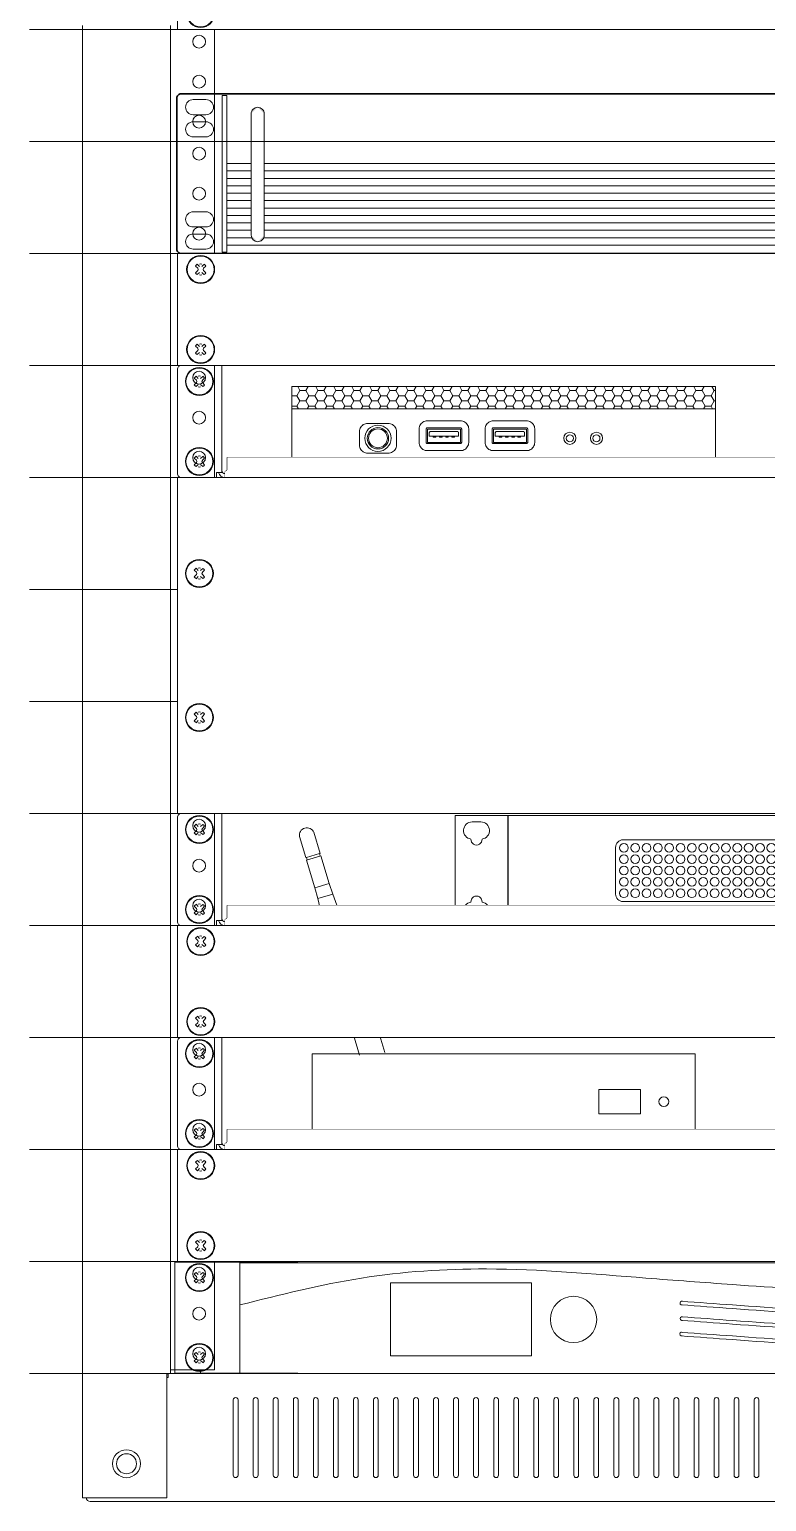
# Model space of a CAD drawing. Header units: millimetres. Extents: x -71336 to -33468, y -26189 to 22712.
# Drawn here: x -34598 to -34305, y -5815 to -5231 of the extents above; entities that cross this region are included whole.
import ezdxf

# ---------------------------------------------------------------- set-up
doc = ezdxf.new("R2010")
doc.units = ezdxf.units.MM
doc.set_wipeout_variables(frame=1)
doc.layers.add('PDF3_Geometry', color=7, linetype='Continuous')
doc.layers.add('PDF3_Solid Fills', color=7, linetype='Continuous')
doc.layers.add('SC - Equipment', color=7, linetype='Continuous', lineweight=13)
doc.layers.add('SC - Rack Layout - U-guides and centreline', color=5, linetype='Continuous', lineweight=13, plot=False)
doc.styles.add('ARIAL', font='arial.ttf')

# ---------------------------------------------------------------- blocks, each defined once
blk = doc.blocks.new('*U199')
at = {"layer": 'SC - Rack Layout - U-guides and centreline', "ltscale": 5}
blk.add_lwpolyline([(-300, 0), (300, 0)], dxfattribs=at)
blk = doc.blocks.new('*U200')
at = {"layer": 'SC - Rack Layout - U-guides and centreline', "color": 0, "linetype": 'ByBlock', "lineweight": -2, "transparency": 16777216}
for p in [(0, 533.4), (0, 488.95), (0, 444.5), (0, 400.05), (0, 355.6), (0, 311.15), (0, 266.7), (0, 222.25), (0, 177.8), (0, 133.35), (0, 88.9), (0, 44.45), (0, 0)]:
    blk.add_blockref('*U199', p, dxfattribs=at)
blk = doc.blocks.new('*U201')
at = {"ltscale": 5}
blk.add_line((-227.076, 52.324), (-244.4623, 52.324), dxfattribs=at)
at = {"layer": 'SC - Equipment'}
for p, q in [((-279.3873, 585.724), (-279.3873, 541.274)), ((-244.4623, 541.274), (-244.4623, 585.724)), ((-227.076, 585.724), (-227.076, 541.274)), ((-279.3873, 541.274), (-279.3873, 496.824)), ((-244.4623, 496.824), (-244.4623, 541.274)), ((-227.076, 541.274), (-227.076, 496.824)), ((-279.3873, 496.824), (-279.3873, 452.374)), ((-244.4623, 452.374), (-244.4623, 496.824)), ((-227.076, 496.824), (-227.076, 452.374)), ((-279.3873, 452.374), (-279.3873, 407.924)), ((-244.4623, 407.924), (-244.4623, 452.374)), ((-227.076, 452.374), (-227.076, 407.924)), ((-279.3873, 407.924), (-279.3873, 363.474)), ((-244.4623, 363.474), (-244.4623, 407.924)), ((-227.076, 407.924), (-227.076, 363.474)), ((-279.3873, 363.474), (-279.3873, 319.024)), ((-244.4623, 319.024), (-244.4623, 363.474)), ((-227.076, 363.474), (-227.076, 319.024)), ((-279.3873, 319.024), (-279.3873, 274.574)), ((-244.4623, 274.574), (-244.4623, 319.024)), ((-227.076, 319.024), (-227.076, 274.574)), ((-279.3873, 274.574), (-279.3873, 230.124)), ((-244.4623, 230.124), (-244.4623, 274.574)), ((-227.076, 274.574), (-227.076, 230.124)), ((-279.3873, 230.124), (-279.3873, 185.674)), ((-244.4623, 185.674), (-244.4623, 230.124)), ((-227.076, 230.124), (-227.076, 185.674)), ((-279.3873, 185.674), (-279.3873, 141.224)), ((-244.4623, 141.224), (-244.4623, 185.674)), ((-227.076, 185.674), (-227.076, 141.224)), ((-279.3873, 141.224), (-279.3873, 96.774)), ((-244.4623, 96.774), (-244.4623, 141.224)), ((-227.076, 141.224), (-227.076, 96.774)), ((-279.3873, 96.774), (-279.3873, 52.324)), ((-244.4623, 52.324), (-244.4623, 96.774)), ((-227.076, 96.774), (-227.076, 52.324)), ((-279.3873, 52.324), (-279.3873, 1.524)), ((-245.9863, 50.7365), (-245.9863, 1.524)), ((-245.364, 50.7365), (-245.9863, 50.7365)), ((-245.364, 49.1998), (-245.9863, 49.1998)), ((-245.364, 50.8), (244.4623, 50.8)), ((-245.364, 50.8), (-245.364, 49.1998)), ((-244.4623, 50.8), (-244.4623, 52.324)), ((-232.537, 50.8), (-232.537, 52.324)), ((-219.583, 40.3225), (-219.583, 10.4775)), ((-217.678, 10.4775), (-217.678, 40.3225)), ((-211.6328, 40.3225), (-211.6328, 10.4775)), ((-209.7278, 10.4775), (-209.7278, 40.3225)), ((-203.6826, 40.3225), (-203.6826, 10.4775)), ((-201.7776, 10.4775), (-201.7776, 40.3225)), ((-195.7324, 40.3225), (-195.7324, 10.4775)), ((-193.8274, 10.4775), (-193.8274, 40.3225)), ((-187.7822, 40.3225), (-187.7822, 10.4775)), ((-185.8772, 10.4775), (-185.8772, 40.3225)), ((-179.832, 40.3225), (-179.832, 10.4775)), ((-177.927, 10.4775), (-177.927, 40.3225)), ((-171.8818, 40.3225), (-171.8818, 10.4775)), ((-169.9768, 10.4775), (-169.9768, 40.3225)), ((-163.9316, 40.3225), (-163.9316, 10.4775)), ((-162.0266, 10.4775), (-162.0266, 40.3225)), ((-155.9814, 40.3225), (-155.9814, 10.4775)), ((-154.0764, 10.4775), (-154.0764, 40.3225)), ((-148.0312, 40.3225), (-148.0312, 10.4775)), ((-146.1262, 10.4775), (-146.1262, 40.3225)), ((-140.081, 40.3225), (-140.081, 10.4775)), ((-138.176, 10.4775), (-138.176, 40.3225)), ((-132.1308, 40.3225), (-132.1308, 10.4775)), ((-130.2258, 10.4775), (-130.2258, 40.3225)), ((-124.1806, 40.3225), (-124.1806, 10.4775)), ((-122.2756, 10.4775), (-122.2756, 40.3225)), ((-116.2304, 40.3225), (-116.2304, 10.4775)), ((-114.3254, 10.4775), (-114.3254, 40.3225)), ((-108.2802, 40.3225), (-108.2802, 10.4775)), ((-106.3752, 10.4775), (-106.3752, 40.3225)), ((-100.33, 40.3225), (-100.33, 10.4775)), ((-98.425, 10.4775), (-98.425, 40.3225)), ((-92.3798, 40.3225), (-92.3798, 10.4775)), ((-90.4748, 10.4775), (-90.4748, 40.3225)), ((-84.4296, 40.3225), (-84.4296, 10.4775)), ((-82.5246, 10.4775), (-82.5246, 40.3225)), ((-76.4794, 40.3225), (-76.4794, 10.4775)), ((-74.5744, 10.4775), (-74.5744, 40.3225)), ((-68.5292, 40.3225), (-68.5292, 10.4775)), ((-66.6242, 10.4775), (-66.6242, 40.3225)), ((-60.579, 40.3225), (-60.579, 10.4775)), ((-58.674, 10.4775), (-58.674, 40.3225)), ((-52.6288, 40.3225), (-52.6288, 10.4775)), ((-50.7238, 10.4775), (-50.7238, 40.3225)), ((-44.6786, 40.3225), (-44.6786, 10.4775)), ((-42.7736, 10.4775), (-42.7736, 40.3225)), ((-36.7284, 40.3225), (-36.7284, 10.4775)), ((-34.8234, 10.4775), (-34.8234, 40.3225)), ((-28.7782, 40.3225), (-28.7782, 10.4775)), ((-26.8732, 10.4775), (-26.8732, 40.3225)), ((-20.828, 40.3225), (-20.828, 10.4775)), ((-18.923, 10.4775), (-18.923, 40.3225)), ((-12.8778, 40.3225), (-12.8778, 10.4775)), ((-10.9728, 10.4775), (-10.9728, 40.3225)), ((-279.3873, 1.524), (-245.9863, 1.524)), ((-276.352, 0), (276.352, 0))]:
    blk.add_line(p, q, dxfattribs=at)
for centre, radius in [((-233.11485, 579.374), 2.54), ((-233.11485, 563.499), 2.54), ((-233.11485, 547.624), 2.54), ((-233.11485, 534.924), 2.54), ((-233.11485, 519.049), 2.54), ((-233.11485, 503.174), 2.54), ((-233.11485, 490.474), 2.54), ((-233.11485, 474.599), 2.54), ((-233.11485, 458.724), 2.54), ((-233.11485, 446.024), 2.54), ((-233.11485, 430.149), 2.54), ((-233.11485, 414.274), 2.54), ((-233.11485, 401.574), 2.54), ((-233.11485, 385.699), 2.54), ((-233.11485, 369.824), 2.54), ((-233.11485, 357.124), 2.54), ((-233.11485, 341.249), 2.54), ((-233.11485, 325.374), 2.54), ((-233.11485, 312.674), 2.54), ((-233.11485, 296.799), 2.54), ((-233.11485, 280.924), 2.54), ((-233.11485, 268.224), 2.54), ((-233.11485, 252.349), 2.54), ((-233.11485, 236.474), 2.54), ((-233.11485, 223.774), 2.54), ((-233.11485, 207.899), 2.54), ((-233.11485, 192.024), 2.54), ((-233.11485, 179.324), 2.54), ((-233.11485, 163.449), 2.54), ((-233.11485, 147.574), 2.54), ((-233.11485, 134.874), 2.54), ((-233.11485, 118.999), 2.54), ((-233.11485, 103.124), 2.54), ((-233.11485, 90.424), 2.54), ((-233.11485, 74.549), 2.54), ((-233.11485, 58.674), 2.54), ((-261.9375, 15.0114), 5.5499), ((-261.9375, 15.0114), 3.9751)]:
    blk.add_circle(centre, radius, dxfattribs=at)
for centre, radius, start, end in [((-218.6305, 40.3225), 0.9525, 359.999983, 179.999991), ((-210.6803, 40.3225), 0.9525, 359.999983, 179.999991), ((-202.7301, 40.3225), 0.9525, 359.999983, 179.999991), ((-194.7799, 40.3225), 0.9525, 359.999983, 179.999991), ((-186.8297, 40.3225), 0.9525, 359.999983, 179.999991), ((-178.8795, 40.3225), 0.9525, 359.999983, 179.999991), ((-170.9293, 40.3225), 0.9525, 359.999983, 179.999991), ((-162.9791, 40.3225), 0.9525, 359.999983, 179.999991), ((-155.0289, 40.3225), 0.9525, 359.999983, 179.999991), ((-147.0787, 40.3225), 0.9525, 359.999983, 179.999991), ((-139.1285, 40.3225), 0.9525, 359.999983, 179.999991), ((-131.1783, 40.3225), 0.9525, 359.999983, 179.999991), ((-123.2281, 40.3225), 0.9525, 359.999983, 179.999991), ((-115.2779, 40.3225), 0.9525, 359.999983, 179.999991), ((-107.3277, 40.3225), 0.9525, 359.999983, 179.999991), ((-99.3775, 40.3225), 0.9525, 359.999983, 179.999991), ((-91.4273, 40.3225), 0.9525, 359.999983, 179.999991), ((-83.4771, 40.3225), 0.9525, 359.999983, 179.999991), ((-75.5269, 40.3225), 0.9525, 359.999983, 179.999991), ((-67.5767, 40.3225), 0.9525, 359.999983, 179.999991), ((-59.6265, 40.3225), 0.9525, 359.999983, 179.999991), ((-51.6763, 40.3225), 0.9525, 359.999983, 179.999991), ((-43.7261, 40.3225), 0.9525, 359.999983, 179.999991), ((-35.7759, 40.3225), 0.9525, 359.999983, 179.999991), ((-27.8257, 40.3225), 0.9525, 359.999983, 179.999991), ((-19.8755, 40.3225), 0.9525, 359.999983, 179.999991), ((-11.9253, 40.3225), 0.9525, 359.999983, 179.999991), ((-218.6305, 10.4775), 0.9525, 179.999991, 359.999983), ((-210.6803, 10.4775), 0.9525, 179.999991, 359.999983), ((-202.7301, 10.4775), 0.9525, 179.999991, 359.999983), ((-194.7799, 10.4775), 0.9525, 179.999991, 359.999983), ((-186.8297, 10.4775), 0.9525, 179.999991, 359.999983), ((-178.8795, 10.4775), 0.9525, 179.999991, 359.999983), ((-170.9293, 10.4775), 0.9525, 179.999991, 359.999983), ((-162.9791, 10.4775), 0.9525, 179.999991, 359.999983), ((-155.0289, 10.4775), 0.9525, 179.999991, 359.999983), ((-147.0787, 10.4775), 0.9525, 179.999991, 359.999983), ((-139.1285, 10.4775), 0.9525, 179.999991, 359.999983), ((-131.1783, 10.4775), 0.9525, 179.999991, 359.999983), ((-123.2281, 10.4775), 0.9525, 179.999991, 359.999983), ((-115.2779, 10.4775), 0.9525, 179.999991, 359.999983), ((-107.3277, 10.4775), 0.9525, 179.999991, 359.999983), ((-99.3775, 10.4775), 0.9525, 179.999991, 359.999983), ((-91.4273, 10.4775), 0.9525, 179.999991, 359.999983), ((-83.4771, 10.4775), 0.9525, 179.999991, 359.999983), ((-75.5269, 10.4775), 0.9525, 179.999991, 359.999983), ((-67.5767, 10.4775), 0.9525, 179.999991, 359.999983), ((-59.6265, 10.4775), 0.9525, 179.999991, 359.999983), ((-51.6763, 10.4775), 0.9525, 179.999991, 359.999983), ((-43.7261, 10.4775), 0.9525, 179.999991, 359.999983), ((-35.7759, 10.4775), 0.9525, 179.999991, 359.999983), ((-27.8257, 10.4775), 0.9525, 179.999991, 359.999983), ((-19.8755, 10.4775), 0.9525, 179.999991, 359.999983), ((-11.9253, 10.4775), 0.9525, 179.999991, 359.999983), ((-276.352, 1.524), 1.524, 180, 270)]:
    blk.add_arc(centre, radius, start, end, dxfattribs=at)
at = {"ltscale": 5, "style": 'ARIAL', "flags": 1}
blk.add_attdef('UNITS', (470.5, 46), '', height=9.73997, dxfattribs=at)
blk = doc.blocks.new('QSC NANO CORE')
at = {"layer": 'SC - Equipment'}
for p, q in [((-131, 0), (-131, 43.59)), ((-131, 43.59), (-110.1, 43.59)), ((-120.85, 41.09), (-124.35, 41.09)), ((-110.1, 0), (-110.1, 43.59)), ((-110, 0), (-110, 43.59)), ((-110, 43.59), (110, 43.59)), ((110, 0), (110, 43.59)), ((110.1, 0), (110.1, 43.59)), ((110.1, 43.59), (131, 43.59)), ((124.23, 41.09), (120.73, 41.09)), ((131, 0), (131, 43.59)), ((-67.39, 31), (-67.39, 12.5)), ((62.19, 33.99), (-64.39, 33.99)), ((65.19, 12.5), (65.19, 31)), ((73.99, 31), (73.99, 12.5)), ((97.59, 33.99), (76.99, 33.99)), ((100.58, 12.5), (100.58, 31)), ((-64.39, 9.5), (62.19, 9.5)), ((76.99, 9.5), (97.59, 9.5)), ((-131, 0), (-110.1, 0)), ((-124.35, 2.5), (-120.85, 2.5)), ((-110, 0), (110, 0)), ((110.1, 0), (131, 0)), ((120.73, 2.5), (124.23, 2.5))]:
    blk.add_line(p, q, dxfattribs=at)
for centre in [(-64.1, 30.8), (-59.6, 30.8), (-55.1, 30.8), (-50.6, 30.8), (-46.1, 30.8), (-41.6, 30.8), (-37.1, 30.8), (-32.6, 30.8), (-28.1, 30.8), (-23.6, 30.8), (-19.1, 30.8), (-14.6, 30.8), (-10.1, 30.8), (-5.6, 30.8), (-1.1, 30.8), (3.39, 30.8), (7.89, 30.8), (12.39, 30.8), (16.89, 30.8), (21.39, 30.8), (25.89, 30.8), (30.39, 30.8), (34.89, 30.8), (39.39, 30.8), (43.89, 30.8), (48.39, 30.8), (52.89, 30.8), (57.39, 30.8), (61.89, 30.8), (-64.1, 26.3), (-64.1, 21.8), (-59.6, 26.3), (-59.6, 21.8), (-55.1, 26.3), (-55.1, 21.8), (-50.6, 26.3), (-50.6, 21.8), (-46.1, 26.3), (-46.1, 21.8), (-41.6, 26.3), (-41.6, 21.8), (-37.1, 26.3), (-37.1, 21.8), (-32.6, 26.3), (-32.6, 21.8), (-28.1, 26.3), (-28.1, 21.8), (-23.6, 26.3), (-23.6, 21.8), (-19.1, 26.3), (-19.1, 21.8), (-14.6, 26.3), (-14.6, 21.8), (-10.1, 26.3), (-10.1, 21.8), (-5.6, 26.3), (-5.6, 21.8), (-1.1, 26.3), (-1.1, 21.8), (3.39, 26.3), (3.39, 21.8), (7.89, 26.3), (7.89, 21.8), (12.39, 26.3), (12.39, 21.8), (16.89, 26.3), (16.89, 21.8), (21.39, 26.3), (21.39, 21.8), (25.89, 26.3), (25.89, 21.8), (30.39, 26.3), (30.39, 21.8), (34.89, 26.3), (34.89, 21.8), (39.39, 26.3), (39.39, 21.8), (43.89, 26.3), (43.89, 21.8), (48.39, 26.3), (48.39, 21.8), (52.89, 26.3), (52.89, 21.8), (57.39, 26.3), (57.39, 21.8), (61.89, 26.3), (61.89, 21.8), (-64.1, 17.3), (-59.6, 17.3), (-55.1, 17.3), (-50.6, 17.3), (-46.1, 17.3), (-41.6, 17.3), (-37.1, 17.3), (-32.6, 17.3), (-28.1, 17.3), (-23.6, 17.3), (-19.1, 17.3), (-14.6, 17.3), (-10.1, 17.3), (-5.6, 17.3), (-1.1, 17.3), (3.39, 17.3), (7.89, 17.3), (12.39, 17.3), (16.89, 17.3), (21.39, 17.3), (25.89, 17.3), (30.39, 17.3), (34.89, 17.3), (39.39, 17.3), (43.89, 17.3), (48.39, 17.3), (52.89, 17.3), (57.39, 17.3), (61.89, 17.3), (-64.1, 12.8), (-59.6, 12.8), (-55.1, 12.8), (-50.6, 12.8), (-46.1, 12.8), (-41.6, 12.8), (-37.1, 12.8), (-32.6, 12.8), (-28.1, 12.8), (-23.6, 12.8), (-19.1, 12.8), (-14.6, 12.8), (-10.1, 12.8), (-5.6, 12.8), (-1.1, 12.8), (3.39, 12.8), (7.89, 12.8), (12.39, 12.8), (16.89, 12.8), (21.39, 12.8), (25.89, 12.8), (30.39, 12.8), (34.89, 12.8), (39.39, 12.8), (43.89, 12.8), (48.39, 12.8), (52.89, 12.8), (57.39, 12.8), (61.89, 12.8)]:
    blk.add_circle(centre, 1.73, dxfattribs=at)
for centre, radius, start, end in [((-124.35, 37.69), 3.4, 90, 262.57099), ((-120.85, 37.69), 3.4, 277.42901, 90), ((120.73, 37.69), 3.4, 90, 262.57099), ((124.23, 37.69), 3.4, 277.42901, 90), ((-122.6, 34.11), 2.2, 174.42989, 5.57011), ((-64.39, 31), 3, 90, 180), ((62.19, 31), 3, 0, 90), ((76.99, 31), 3, 90, 180), ((97.59, 31), 3, 0, 90), ((122.48, 34.11), 2.2, 174.42989, 5.57011), ((-64.39, 12.5), 3, 180, 270), ((62.19, 12.5), 3, 270, 0), ((76.99, 12.5), 3, 180, 270), ((97.59, 12.5), 3, 270, 0), ((122.68, 9.5), 2.2, 354.44724, 185.55276), ((-124.35, 5.9), 3.4, 97.41924, 270), ((-122.6, 9.48), 2.2, 354.43632, 185.56022), ((-120.85, 5.9), 3.4, 269.9179, 82.64366), ((120.73, 5.9), 3.4, 94.05816, 270), ((124.55, 5.89), 3.41, 264.62714, 84.62714)]:
    blk.add_arc(centre, radius, start, end, dxfattribs=at)
blk = doc.blocks.new('mood media mvp 195')
at = {"layer": 'SC - Equipment', "color": 250}
for p, q in [((-78.55, 115.83), (-81.04, 124.16)), ((-75.29, 125.88), (-72.8, 117.54)), ((-73.09, 117.46), (-78.26, 115.91)), ((-72.8, 117.54), (-73.09, 117.46)), ((-72.78, 116.4), (-73.09, 117.46)), ((-78.26, 115.91), (-78.55, 115.83)), ((-78.26, 115.91), (-77.95, 114.86)), ((-72.49, 116.49), (-78.24, 114.77)), ((-78.24, 114.77), (-74.98, 103.85)), ((-69.24, 105.58), (-72.49, 116.49)), ((-74.98, 103.85), (-69.23, 105.56)), ((-67.85, 101.37), (-69.24, 105.58)), ((-74.99, 103.86), (-73.72, 99.62)), ((-73.72, 99.62), (-67.85, 101.37)), ((-73.72, 99.62), (-67.3, 71.71)), ((-57.94, 74.5), (-67.85, 101.37)), ((-67.3, 71.71), (-57.94, 74.5)), ((-67.3, 71.71), (-66.04, 67.47)), ((-66.04, 67.47), (-56.68, 70.26)), ((-56.68, 70.26), (-57.94, 74.5)), ((-47.21, 38.53), (-56.68, 70.26)), ((-66.04, 67.47), (-57.22, 37.48))]:
    blk.add_line(p, q, dxfattribs=at)
at = {"layer": 'SC - Equipment', "ltscale": 5}
for p, q in [((-76, 38), (-76, 0)), ((-76, 38), (76, 38)), ((76, 38), (76, 0)), ((-76, 0), (76, 0))]:
    blk.add_line(p, q, dxfattribs=at)
blk.add_lwpolyline([(37.76, 23.79), (54.34, 23.79), (54.34, 14.21), (37.76, 14.21)], close=True, dxfattribs=at)
blk.add_circle((63.56, 19), 1.95, dxfattribs=at)
at = {"layer": 'SC - Equipment', "color": 250}
blk.add_arc((-78.05, 124.65), 3.02, 23.92276, 189.2662, dxfattribs=at)
blk = doc.blocks.new('1U SCREWS - RACK LAYOUT')
at = {"layer": 'SC - Equipment'}
for p, q in [((-233.73, 38.56), (-234.59, 39.42)), ((-233.73, 37.64), (-234.59, 36.78)), ((-232.99, 39.27), (-233.88, 40.16)), ((-232.99, 36.93), (-233.88, 36.04)), ((-231.24, 40.13), (-232.1, 39.27)), ((-231.24, 36.07), (-232.1, 36.93)), ((-230.5, 39.42), (-231.39, 38.56)), ((-230.5, 36.78), (-231.39, 37.64)), ((231.39, 38.56), (230.53, 39.42)), ((231.39, 37.64), (230.53, 36.78)), ((232.13, 39.27), (231.24, 40.16)), ((232.13, 36.93), (231.24, 36.04)), ((233.88, 40.13), (233.02, 39.27)), ((233.88, 36.07), (233.02, 36.93)), ((234.62, 39.42), (233.73, 38.56)), ((234.62, 36.78), (233.73, 37.64)), ((-233.73, 6.81), (-234.59, 7.67)), ((-233.73, 5.89), (-234.59, 5.03)), ((-232.99, 7.52), (-233.88, 8.41)), ((-231.24, 8.38), (-232.1, 7.52)), ((-230.5, 7.67), (-231.39, 6.81)), ((-230.5, 5.03), (-231.39, 5.89)), ((231.39, 6.81), (230.53, 7.67)), ((231.39, 5.89), (230.53, 5.03)), ((232.13, 7.52), (231.24, 8.41)), ((233.88, 8.38), (233.02, 7.52)), ((234.62, 7.67), (233.73, 6.81)), ((234.62, 5.03), (233.73, 5.89)), ((-232.99, 5.18), (-233.88, 4.29)), ((-231.24, 4.32), (-232.1, 5.18)), ((232.13, 5.18), (231.24, 4.29)), ((233.88, 4.32), (233.02, 5.18))]:
    blk.add_line(p, q, dxfattribs=at)
for centre, major_axis, start_param, end_param in [((-232.56, 38.1), (5.56, 0), 0, 6.283185), ((-232.56, 38.1), (5.33, 0), 0, 6.283185), ((232.56, 38.1), (5.56, 0), 0, 6.283185), ((232.56, 38.1), (5.33, 0), 0, 6.283185), ((-232.56, 38.1), (2.44, 0), 2.143456, 2.563819), ((-232.56, 38.1), (2.44, 0), 3.719366, 4.139729), ((-234.16, 38.1), (0.635, 0), 5.497788, 7.068584), ((-232.56, 39.73), (0.635, 0), 0.785399, 2.356195), ((-232.56, 36.47), (0.635, 0), 3.926991, 5.497787), ((-230.93, 38.1), (0.635, 0), 2.356195, 3.926991), ((-232.56, 38.1), (2.44, 0), 0.57266, 0.993023), ((-232.56, 38.1), (2.44, 0), 5.290163, 5.710525), ((232.56, 38.1), (2.44, 0), 2.143456, 2.563819), ((232.56, 38.1), (2.44, 0), 3.719366, 4.139729), ((230.96, 38.1), (0.635, 0), 5.497788, 7.068584), ((232.56, 39.73), (0.635, 0), 0.785399, 2.356195), ((232.56, 36.47), (0.635, 0), 3.926991, 5.497787), ((234.19, 38.1), (0.635, 0), 2.356195, 3.926991), ((232.56, 38.1), (2.44, 0), 0.57266, 0.993023), ((232.56, 38.1), (2.44, 0), 5.290163, 5.710525), ((-232.56, 6.35), (5.56, 0), 0, 6.283185), ((232.56, 6.35), (5.56, 0), 0, 6.283185), ((-232.56, 6.35), (5.33, 0), 0, 6.283185), ((-232.56, 6.35), (2.44, 0), 2.143456, 2.563819), ((-234.16, 6.35), (0.635, 0), 5.497788, 7.068584), ((-232.56, 7.98), (0.635, 0), 0.785399, 2.356195), ((-230.93, 6.35), (0.635, 0), 2.356195, 3.926991), ((-232.56, 6.35), (2.44, 0), 0.57266, 0.993023), ((232.56, 6.35), (5.33, 0), 0, 6.283185), ((232.56, 6.35), (2.44, 0), 2.143456, 2.563819), ((230.96, 6.35), (0.635, 0), 5.497788, 7.068584), ((232.56, 7.98), (0.635, 0), 0.785399, 2.356195), ((234.19, 6.35), (0.635, 0), 2.356195, 3.926991), ((232.56, 6.35), (2.44, 0), 0.57266, 0.993023), ((-232.56, 6.35), (2.44, 0), 3.719366, 4.139729), ((-232.56, 4.72), (0.635, 0), 3.926991, 5.497787), ((-232.56, 6.35), (2.44, 0), 5.290163, 5.710525), ((232.56, 6.35), (2.44, 0), 3.719366, 4.139729), ((232.56, 4.72), (0.635, 0), 3.926991, 5.497787), ((232.56, 6.35), (2.44, 0), 5.290163, 5.710525)]:
    blk.add_ellipse(centre, major_axis=major_axis, ratio=1, start_param=start_param, end_param=end_param, dxfattribs=at)
at = {"layer": 'SC - Equipment', "ltscale": 5}
blk.add_point((0, 0), dxfattribs=at)
blk = doc.blocks.new('RACK EARS - RACK LAYOUT')
at = {"layer": 'SC - Equipment', "flags": 128}
for points in [[(-193.55, 44.16), (-242.33, 44.16)], [(-242.33, 44.16), (-242.33, 0.16)], [(240.67, 44.16), (191.88, 44.16)], [(240.67, 0.16), (240.67, 44.16)], [(-242.33, 0.16), (-193.55, 0.16)], [(191.88, 0.16), (240.67, 0.16)]]:
    blk.add_lwpolyline(points, dxfattribs=at)
at = {"layer": 'SC - Equipment'}
blk.add_blockref('1U SCREWS - RACK LAYOUT', (0, 0), dxfattribs=at)
blk = doc.blocks.new('APEX CP1504')
at = {"layer": 'SC - Equipment', "ltscale": 5}
for points in [[(216.5, 44), (216.5, 0), (-216.5, 0), (-216.5, 44)], [(-156.66, 35.99), (-100.8, 35.99), (-100.8, 6.99), (-156.66, 6.99)]]:
    blk.add_lwpolyline(points, close=True, dxfattribs=at)
blk.add_circle((-84.1, 21.49), 9.19, dxfattribs=at)
for centre in [(-41.08, 27.96), (-41.05, 21.8), (-41.14, 15.65)]:
    blk.add_arc(centre, 0.745, 70.75983, 280.75983, dxfattribs=at)
for points, knots in [([(-216.5, 27.21), (-200.5, 31.26), (-168.41, 39.39), (-114.03, 42.94), (-64.79, 38.48), (-15.9, 34.97), (30.68, 31.53), (88.28, 36.02), (127.89, 43.19), (164.18, 42.09), (212.21, 42.58), (216.5, 40.97)], [0, 0, 0, 0, 49.424275, 99.142, 162.617664, 197.246115, 247.718261, 301.340893, 329.127223, 404.739476, 427.649153, 427.649153, 427.649153, 427.649153]), ([(-41.33, 27.26), (-34.57, 26.76), (-11.15, 25.07), (30.68, 21.98), (83.91, 26.13), (103.54, 29.29), (108.24, 29.99)], [176.774812, 176.774812, 176.774812, 176.774812, 197.246115, 247.718261, 301.340893, 319.125829, 319.125829, 319.125829, 319.125829]), ([(-41.22, 28.69), (-34.5, 28.2), (-11.11, 26.51), (30.68, 23.43), (83.79, 27.56), (103.39, 30.71), (108.03, 31.4)], [176.882386, 176.882386, 176.882386, 176.882386, 197.246115, 247.718261, 301.340893, 318.861796, 318.861796, 318.861796, 318.861796]), ([(-41.29, 21.1), (-34.55, 20.6), (-11.14, 18.91), (30.68, 15.82), (83.92, 19.97), (103.55, 23.13), (108.26, 23.83)], [176.808399, 176.808399, 176.808399, 176.808399, 197.246115, 247.718261, 301.340893, 319.15052, 319.15052, 319.15052, 319.15052]), ([(-41.19, 22.53), (-34.48, 22.03), (-11.1, 20.35), (30.68, 17.27), (83.76, 21.4), (103.35, 24.54), (107.97, 25.23)], [176.915955, 176.915955, 176.915955, 176.915955, 197.246115, 247.718261, 301.340893, 318.780218, 318.780218, 318.780218, 318.780218]), ([(-41.38, 14.94), (-34.61, 14.44), (-11.17, 12.75), (30.68, 9.66), (83.93, 13.81), (103.56, 16.97), (108.28, 17.67)], [176.720888, 176.720888, 176.720888, 176.720888, 197.246115, 247.718261, 301.340893, 319.173968, 319.173968, 319.173968, 319.173968]), ([(-41.27, 16.38), (-34.54, 15.88), (-11.13, 14.19), (30.68, 11.11), (83.81, 15.24), (103.41, 18.39), (108.06, 19.08)], [176.82849, 176.82849, 176.82849, 176.82849, 197.246115, 247.718261, 301.340893, 318.899626, 318.899626, 318.899626, 318.899626])]:
    blk.add_open_spline(points, degree=3, knots=knots, dxfattribs=at)
at = {"layer": 'SC - Equipment'}
blk.add_blockref('RACK EARS - RACK LAYOUT', (0, 0), dxfattribs=at)
blk = doc.blocks.new('LG CVCA')
at = {"layer": 'PDF3_Solid Fills', "true_color": 0xffffff, "transparency": 33554559}
h = blk.add_hatch(color=7, dxfattribs=at)
h.paths.add_polyline_path([(-209.43, 4.64, 0.414229), (-206.85, 7.21)], flags=0)
h.paths.add_polyline_path([(-212, 7.21, 0.414122), (-209.43, 4.64)], flags=0)
h.paths.add_polyline_path([(-212, 7.21), (-212, 55.44)], flags=0)
h.paths.add_polyline_path([(-209.43, 58.01, 0.414229), (-212, 55.44)], flags=0)
h.paths.add_polyline_path([(-206.85, 55.44, 0.414335), (-209.43, 58.01)], flags=0)
at = {"layer": 'PDF3_Geometry', "lineweight": 35}
blk.add_lwpolyline([(241.5, 1.64, -0.41475), (239.86, 0), (-239.86, 0, -0.414753), (-241.5, 1.64), (-241.5, 61.68, -0.414378), (-239.86, 63.32), (239.86, 63.32, -0.414374), (241.5, 61.68)], format="xyb", close=True, dxfattribs=at)
at = {"layer": 'PDF3_Geometry', "lineweight": 18}
for points in [[(-235.03, 61.06), (-229.97, 61.06, -0.414323), (-226.97, 58.06, -0.414323), (-229.97, 55.06), (-235.03, 55.06, -0.414323), (-238.03, 58.06, -0.414323)], [(-209.43, 4.64, -0.414122), (-212, 7.21), (-212, 55.44, -0.414229), (-209.43, 58.01, -0.414335), (-206.85, 55.44), (-206.85, 7.21, -0.414229)], [(-235.03, 52.26), (-229.97, 52.26, -0.414323), (-226.97, 49.26, -0.414323), (-229.97, 46.26), (-235.03, 46.26, -0.414323), (-238.03, 49.26, -0.414323)], [(-235.03, 16.52), (-229.97, 16.52, -0.414323), (-226.97, 13.52, -0.414323), (-229.97, 10.52), (-235.03, 10.52, -0.414323), (-238.03, 13.52, -0.414323)], [(-235.03, 7.72), (-229.97, 7.72, -0.414323), (-226.97, 4.72, -0.414323), (-229.97, 1.72), (-235.03, 1.72, -0.414323), (-238.03, 4.72, -0.414323)]]:
    blk.add_lwpolyline(points, format="xyb", close=True, dxfattribs=at)
blk.add_lwpolyline([(-221.65, 0.52), (-223.5, 0.52), (-223.5, 62.7), (-221.65, 62.7)], close=True, dxfattribs=at)
for points in [[(-221.65, 35.7), (-212, 35.7)], [(-206.85, 35.7), (206.92, 35.7)], [(-221.65, 32.76), (-212, 32.76)], [(-221.65, 29.81), (-212, 29.81)], [(-206.85, 32.76), (206.92, 32.76)], [(-206.85, 29.81), (206.92, 29.81)], [(-221.65, 26.87), (-212, 26.87)], [(-221.65, 23.92), (-212, 23.92)], [(-206.85, 26.87), (206.92, 26.87)], [(-206.85, 23.92), (206.92, 23.92)], [(-221.65, 20.98), (-212, 20.98)], [(-221.65, 18.04), (-212, 18.04)], [(-206.85, 20.98), (206.92, 20.98)], [(-206.85, 18.04), (206.92, 18.04)], [(-221.65, 15.09), (-212, 15.09)], [(-221.65, 12.15), (-212, 12.15)], [(-206.85, 15.09), (206.92, 15.09)], [(-206.85, 12.15), (206.92, 12.15)], [(-221.65, 9.21), (-212, 9.21)], [(-221.65, 6.26), (-211.82, 6.26)], [(-207.03, 6.26), (207.11, 6.26)], [(-206.85, 9.21), (206.92, 9.21)], [(-221.65, 3.32), (221.5, 3.32)]]:
    blk.add_lwpolyline(points, dxfattribs=at)
blk = doc.blocks.new('1U BLANK PANEL - RACK LAYOUT')
blk.add_wipeout([(-241.3, 44.45), (241.3, 44.45), (241.3, 0), (-241.3, 0)])
at = {"layer": 'SC - Equipment'}
for p, q in [((-241.3, 0), (-241.3, 44.45)), ((-241.3, 44.45), (241.3, 44.45)), ((241.3, 44.45), (241.3, 0)), ((-233.23, 38.56), (-234.09, 39.42)), ((-233.23, 37.64), (-234.09, 36.78)), ((-232.49, 39.27), (-233.38, 40.16)), ((-232.49, 36.93), (-233.38, 36.04)), ((-230.74, 40.13), (-231.6, 39.27)), ((-230.74, 36.07), (-231.6, 36.93)), ((-230, 39.42), (-230.89, 38.56)), ((-230, 36.78), (-230.89, 37.64)), ((231.89, 38.56), (231.03, 39.42)), ((231.89, 37.64), (231.03, 36.78)), ((232.63, 39.27), (231.74, 40.16)), ((232.63, 36.93), (231.74, 36.04)), ((234.38, 40.13), (233.52, 39.27)), ((234.38, 36.07), (233.52, 36.93)), ((235.12, 39.42), (234.23, 38.56)), ((235.12, 36.78), (234.23, 37.64)), ((-233.23, 6.81), (-234.09, 7.67)), ((-233.23, 5.89), (-234.09, 5.03)), ((-232.49, 7.52), (-233.38, 8.41)), ((-230.74, 8.38), (-231.6, 7.52)), ((-230, 7.67), (-230.89, 6.81)), ((-230, 5.03), (-230.89, 5.89)), ((231.89, 6.81), (231.03, 7.67)), ((231.89, 5.89), (231.03, 5.03)), ((232.63, 7.52), (231.74, 8.41)), ((234.38, 8.38), (233.52, 7.52)), ((235.12, 7.67), (234.23, 6.81)), ((235.12, 5.03), (234.23, 5.89)), ((241.3, 0), (-241.3, 0)), ((-241.3, 0), (-241.3, 0)), ((-232.49, 5.18), (-233.38, 4.29)), ((-230.74, 4.32), (-231.6, 5.18)), ((232.63, 5.18), (231.74, 4.29)), ((234.38, 4.32), (233.52, 5.18))]:
    blk.add_line(p, q, dxfattribs=at)
for centre, major_axis, start_param, end_param in [((-232.06, 38.1), (5.56, 0), 0, 6.283185), ((-232.06, 38.1), (5.33, 0), 0, 6.283185), ((233.06, 38.1), (5.56, 0), 0, 6.283185), ((233.06, 38.1), (5.33, 0), 0, 6.283185), ((-232.06, 38.1), (2.44, 0), 2.143456, 2.563819), ((-232.06, 38.1), (2.44, 0), 3.719366, 4.139729), ((-233.66, 38.1), (0.635, 0), 5.497788, 7.068584), ((-232.06, 39.73), (0.635, 0), 0.785399, 2.356195), ((-232.06, 36.47), (0.635, 0), 3.926991, 5.497787), ((-230.43, 38.1), (0.635, 0), 2.356195, 3.926991), ((-232.06, 38.1), (2.44, 0), 0.57266, 0.993023), ((-232.06, 38.1), (2.44, 0), 5.290163, 5.710525), ((233.06, 38.1), (2.44, 0), 2.143456, 2.563819), ((233.06, 38.1), (2.44, 0), 3.719366, 4.139729), ((231.46, 38.1), (0.635, 0), 5.497788, 7.068584), ((233.06, 39.73), (0.635, 0), 0.785399, 2.356195), ((233.06, 36.47), (0.635, 0), 3.926991, 5.497787), ((234.69, 38.1), (0.635, 0), 2.356195, 3.926991), ((233.06, 38.1), (2.44, 0), 0.57266, 0.993023), ((233.06, 38.1), (2.44, 0), 5.290163, 5.710525), ((-232.06, 6.35), (5.56, 0), 0, 6.283185), ((233.06, 6.35), (5.56, 0), 0, 6.283185), ((-232.06, 6.35), (5.33, 0), 0, 6.283185), ((-232.06, 6.35), (2.44, 0), 2.143456, 2.563819), ((-233.66, 6.35), (0.635, 0), 5.497788, 7.068584), ((-232.06, 7.98), (0.635, 0), 0.785399, 2.356195), ((-230.43, 6.35), (0.635, 0), 2.356195, 3.926991), ((-232.06, 6.35), (2.44, 0), 0.57266, 0.993023), ((233.06, 6.35), (5.33, 0), 0, 6.283185), ((233.06, 6.35), (2.44, 0), 2.143456, 2.563819), ((231.46, 6.35), (0.635, 0), 5.497788, 7.068584), ((233.06, 7.98), (0.635, 0), 0.785399, 2.356195), ((234.69, 6.35), (0.635, 0), 2.356195, 3.926991), ((233.06, 6.35), (2.44, 0), 0.57266, 0.993023), ((-232.06, 6.35), (2.44, 0), 3.719366, 4.139729), ((-232.06, 4.72), (0.635, 0), 3.926991, 5.497787), ((-232.06, 6.35), (2.44, 0), 5.290163, 5.710525), ((233.06, 6.35), (2.44, 0), 3.719366, 4.139729), ((233.06, 4.72), (0.635, 0), 3.926991, 5.497787), ((233.06, 6.35), (2.44, 0), 5.290163, 5.710525)]:
    blk.add_ellipse(centre, major_axis=major_axis, ratio=1, start_param=start_param, end_param=end_param, dxfattribs=at)
blk = doc.blocks.new('*U281')
blk.add_blockref('1U BLANK PANEL - RACK LAYOUT', (0, -44.45))
blk = doc.blocks.new('MOOD MEDIA 246')
at = {"layer": 'SC - Equipment', "ltscale": 5}
h = blk.add_hatch(dxfattribs=at)
h.set_pattern_fill('HONEY', color=256, scale=0.75)
h.set_pattern_definition([(0, (34721.8029, 7083.4338), (3.571875, 2.06222298), [2.38125, -4.7625]), (120, (34721.8029, 7083.4338), (-3.57187499, 2.062223), [2.38125, -4.7625]), (60, (34721.8029, 7083.4338), (8e-09, 4.12444598), [-4.7625, 2.38125])])
h.paths.add_polyline_path([(-84, 27.19), (84, 27.19), (84, 36.08), (-84, 36.08)])
for p, q in [((-84, 36.08), (-84, 3.08)), ((84, 36.08), (-84, 36.08)), ((84, 36.08), (84, 3.08)), ((84, 3.08), (-84, 3.08)), ((0, 0), (-50, 0)), ((0, 0), (50, 0))]:
    blk.add_line(p, q, dxfattribs=at)
at = {"layer": 'SC - Equipment'}
for p, q in [((-29.53, 17.65), (-29.53, 16.42)), ((-17.9, 16.42), (-17.9, 17.65)), ((-17.16, 13.93), (-17.16, 19.2)), ((-3.32, 17.65), (-3.32, 16.42)), ((8.3, 16.42), (8.3, 17.65)), ((9.04, 13.93), (9.04, 19.2))]:
    blk.add_line(p, q, dxfattribs=at)
at = {"layer": 'SC - Equipment', "ltscale": 5}
for points in [[(-84, 27.19), (84, 27.19), (84, 36.08), (-84, 36.08)], [(-26.51, 3.08), (-23.49, 3.08), (-23.49, 1.49), (-26.51, 1.49)], [(23.49, 3.08), (26.51, 3.08), (26.51, 1.49), (23.49, 1.49)]]:
    blk.add_lwpolyline(points, close=True, dxfattribs=at)
at = {"layer": 'SC - Equipment'}
for points in [[(-57.21, 18.38), (-57.22, 12.7)], [(-54.1, 21.47), (-54.38, 21.45), (-54.84, 21.35), (-55.28, 21.19), (-55.69, 20.97), (-56.06, 20.69), (-56.39, 20.37), (-56.67, 20), (-56.91, 19.59), (-57.08, 19.14), (-57.19, 18.66), (-57.21, 18.38)], [(-45.66, 21.47), (-54.1, 21.47)], [(-42.54, 18.38), (-42.57, 18.66), (-42.68, 19.14), (-42.85, 19.59), (-43.08, 20), (-43.37, 20.37), (-43.7, 20.69), (-44.07, 20.96), (-44.48, 21.19), (-44.92, 21.35), (-45.38, 21.45), (-45.66, 21.47)], [(-42.54, 12.71), (-42.54, 18.38)], [(-30.43, 22.5), (-30.71, 22.48), (-31.17, 22.38), (-31.61, 22.22), (-32.02, 22), (-32.39, 21.72), (-32.72, 21.4), (-33.01, 21.03), (-33.24, 20.62), (-33.42, 20.17), (-33.52, 19.69), (-33.55, 19.41)], [(-33.55, 19.41), (-33.55, 13.73)], [(-30.23, 19.72), (-30.31, 19.71), (-30.39, 19.7), (-30.46, 19.67), (-30.52, 19.64), (-30.58, 19.59), (-30.63, 19.54), (-30.68, 19.48), (-30.71, 19.42), (-30.74, 19.35), (-30.76, 19.28), (-30.76, 19.2)], [(-30.76, 19.2), (-30.76, 13.95)], [(-16.99, 22.5), (-30.43, 22.5)], [(-17.19, 19.72), (-30.23, 19.72)], [(-29.43, 17.99), (-29.44, 17.96), (-29.46, 17.94), (-29.47, 17.91), (-29.49, 17.87), (-29.5, 17.84), (-29.51, 17.81), (-29.51, 17.77), (-29.52, 17.74), (-29.52, 17.71), (-29.53, 17.68), (-29.53, 17.65)], [(-28.86, 18.3), (-28.92, 18.3), (-28.98, 18.29), (-29.04, 18.28), (-29.1, 18.26), (-29.16, 18.23), (-29.21, 18.2), (-29.26, 18.17), (-29.31, 18.13), (-29.36, 18.08), (-29.4, 18.04), (-29.43, 17.99)], [(-18.57, 18.3), (-28.86, 18.3)], [(-18, 17.99), (-18.03, 18.04), (-18.07, 18.08), (-18.11, 18.13), (-18.16, 18.17), (-18.21, 18.2), (-18.27, 18.23), (-18.33, 18.26), (-18.39, 18.28), (-18.45, 18.29), (-18.51, 18.3), (-18.57, 18.3)], [(-17.9, 17.65), (-17.9, 17.68), (-17.9, 17.71), (-17.9, 17.74), (-17.91, 17.77), (-17.92, 17.81), (-17.93, 17.84), (-17.94, 17.87), (-17.95, 17.91), (-17.97, 17.94), (-17.98, 17.96), (-18, 17.99)], [(-16.66, 19.2), (-16.67, 19.28), (-16.68, 19.35), (-16.71, 19.42), (-16.75, 19.48), (-16.79, 19.54), (-16.84, 19.59), (-16.9, 19.64), (-16.97, 19.67), (-17.04, 19.7), (-17.11, 19.71), (-17.19, 19.72)], [(-13.88, 19.41), (-13.9, 19.69), (-14.01, 20.17), (-14.18, 20.62), (-14.42, 21.03), (-14.7, 21.4), (-15.03, 21.72), (-15.4, 22), (-15.81, 22.22), (-16.25, 22.38), (-16.72, 22.48), (-16.99, 22.5)], [(-16.66, 13.95), (-16.66, 19.2)], [(-13.88, 13.74), (-13.88, 19.41)], [(-7.34, 19.41), (-7.35, 13.73)], [(-4.23, 22.5), (-4.51, 22.48), (-4.97, 22.38), (-5.41, 22.22), (-5.82, 22), (-6.19, 21.72), (-6.52, 21.4), (-6.8, 21.03), (-7.04, 20.62), (-7.21, 20.17), (-7.32, 19.69), (-7.34, 19.41)], [(-4.03, 19.72), (-4.11, 19.71), (-4.18, 19.7), (-4.25, 19.67), (-4.32, 19.64), (-4.38, 19.59), (-4.43, 19.54), (-4.48, 19.48), (-4.51, 19.42), (-4.54, 19.35), (-4.56, 19.28), (-4.56, 19.2)], [(-4.56, 19.2), (-4.56, 13.95)], [(9.21, 22.5), (-4.23, 22.5)], [(9.01, 19.72), (-4.03, 19.72)], [(-3.23, 17.99), (-3.24, 17.96), (-3.26, 17.94), (-3.27, 17.91), (-3.28, 17.87), (-3.29, 17.84), (-3.3, 17.81), (-3.31, 17.77), (-3.32, 17.74), (-3.32, 17.71), (-3.32, 17.68), (-3.32, 17.65)], [(-2.65, 18.3), (-2.71, 18.3), (-2.77, 18.29), (-2.83, 18.28), (-2.89, 18.26), (-2.95, 18.23), (-3.01, 18.2), (-3.06, 18.17), (-3.11, 18.13), (-3.16, 18.08), (-3.19, 18.04), (-3.23, 17.99)], [(7.63, 18.3), (-2.65, 18.3)], [(8.2, 17.99), (8.17, 18.04), (8.13, 18.08), (8.09, 18.13), (8.04, 18.17), (7.99, 18.2), (7.93, 18.23), (7.87, 18.26), (7.81, 18.28), (7.75, 18.29), (7.69, 18.3), (7.63, 18.3)], [(8.3, 17.65), (8.3, 17.68), (8.3, 17.71), (8.3, 17.74), (8.29, 17.77), (8.28, 17.81), (8.27, 17.84), (8.26, 17.87), (8.25, 17.91), (8.24, 17.94), (8.22, 17.96), (8.2, 17.99)], [(9.54, 19.2), (9.53, 19.28), (9.52, 19.35), (9.49, 19.42), (9.46, 19.48), (9.41, 19.54), (9.36, 19.59), (9.3, 19.64), (9.23, 19.67), (9.16, 19.7), (9.09, 19.71), (9.01, 19.72)], [(12.32, 19.41), (12.3, 19.69), (12.19, 20.17), (12.02, 20.62), (11.78, 21.03), (11.5, 21.4), (11.17, 21.72), (10.8, 22), (10.39, 22.22), (9.95, 22.38), (9.49, 22.48), (9.21, 22.5)], [(9.54, 13.95), (9.54, 19.2)], [(12.32, 13.74), (12.32, 19.41)], [(-57.21, 12.71), (-57.19, 12.43), (-57.08, 11.95), (-56.91, 11.5), (-56.67, 11.09), (-56.39, 10.72), (-56.06, 10.4), (-55.69, 10.13), (-55.28, 9.9), (-54.84, 9.74), (-54.38, 9.64), (-54.1, 9.62)], [(-45.66, 9.62), (-45.38, 9.64), (-44.92, 9.74), (-44.48, 9.9), (-44.07, 10.13), (-43.7, 10.4), (-43.37, 10.72), (-43.08, 11.09), (-42.85, 11.5), (-42.68, 11.95), (-42.57, 12.43), (-42.54, 12.71)], [(-33.55, 13.74), (-33.52, 13.46), (-33.42, 12.98), (-33.24, 12.53), (-33.01, 12.12), (-32.72, 11.75), (-32.39, 11.43), (-32.02, 11.16), (-31.61, 10.94), (-31.17, 10.77), (-30.71, 10.67), (-30.43, 10.65)], [(-30.76, 13.95), (-30.76, 13.88), (-30.74, 13.8), (-30.71, 13.73), (-30.68, 13.67), (-30.63, 13.61), (-30.58, 13.56), (-30.52, 13.52), (-30.46, 13.48), (-30.39, 13.46), (-30.31, 13.44), (-30.23, 13.43)], [(-30.23, 13.43), (-17.19, 13.43)], [(-29.53, 16.42), (-17.9, 16.42)], [(-17.19, 13.43), (-17.11, 13.44), (-17.04, 13.46), (-16.97, 13.48), (-16.9, 13.52), (-16.84, 13.56), (-16.79, 13.61), (-16.75, 13.67), (-16.71, 13.73), (-16.68, 13.8), (-16.67, 13.88), (-16.66, 13.95)], [(-16.99, 10.65), (-16.72, 10.67), (-16.25, 10.77), (-15.81, 10.94), (-15.4, 11.16), (-15.03, 11.43), (-14.7, 11.75), (-14.42, 12.12), (-14.18, 12.53), (-14.01, 12.98), (-13.9, 13.46), (-13.88, 13.74)], [(-7.34, 13.74), (-7.32, 13.46), (-7.21, 12.98), (-7.04, 12.53), (-6.8, 12.12), (-6.52, 11.75), (-6.19, 11.43), (-5.82, 11.16), (-5.41, 10.94), (-4.97, 10.77), (-4.51, 10.67), (-4.23, 10.65)], [(-4.56, 13.95), (-4.56, 13.88), (-4.54, 13.8), (-4.51, 13.73), (-4.48, 13.67), (-4.43, 13.61), (-4.38, 13.56), (-4.32, 13.52), (-4.25, 13.48), (-4.18, 13.46), (-4.11, 13.44), (-4.03, 13.43)], [(-4.03, 13.43), (9.01, 13.43)], [(-3.32, 16.42), (8.3, 16.42)], [(9.01, 13.43), (9.09, 13.44), (9.16, 13.46), (9.23, 13.48), (9.3, 13.52), (9.36, 13.56), (9.41, 13.61), (9.46, 13.67), (9.49, 13.73), (9.52, 13.8), (9.53, 13.88), (9.54, 13.95)], [(9.21, 10.65), (9.49, 10.67), (9.95, 10.77), (10.39, 10.94), (10.8, 11.16), (11.17, 11.43), (11.5, 11.75), (11.78, 12.12), (12.02, 12.53), (12.19, 12.98), (12.3, 13.46), (12.32, 13.74)], [(-54.1, 9.62), (-45.66, 9.62)], [(-30.43, 10.65), (-16.99, 10.65)], [(-4.23, 10.65), (9.21, 10.65)]]:
    blk.add_lwpolyline(points, dxfattribs=at)
at = {"layer": 'SC - Equipment', "flags": 128}
for points in [[(-17.16, 19.2), (-30.26, 19.2)], [(-30.26, 19.2), (-30.26, 13.93)], [(9.04, 19.2), (-4.06, 19.2)], [(-4.06, 19.2), (-4.06, 13.93)], [(-30.26, 13.93), (-17.16, 13.93)], [(-27.94, 16.42), (-27.94, 16.01)], [(-27.94, 16.01), (-26.89, 16.01)], [(-26.89, 16.01), (-26.89, 16.42)], [(-25.47, 16.42), (-25.47, 16.01)], [(-25.47, 16.01), (-24.43, 16.01)], [(-24.43, 16.01), (-24.43, 16.42)], [(-23.01, 16.42), (-23.01, 16.01)], [(-23.01, 16.01), (-21.97, 16.01)], [(-21.97, 16.01), (-21.97, 16.42)], [(-20.55, 16.42), (-20.55, 16.01)], [(-20.55, 16.01), (-19.5, 16.01)], [(-19.5, 16.01), (-19.5, 16.42)], [(-4.06, 13.93), (9.04, 13.93)], [(-1.73, 16.42), (-1.73, 16.01)], [(-1.73, 16.01), (-0.69, 16.01)], [(-0.69, 16.01), (-0.69, 16.42)], [(0.73, 16.42), (0.73, 16.01)], [(0.73, 16.01), (1.77, 16.01)], [(1.77, 16.01), (1.77, 16.42)], [(3.19, 16.42), (3.19, 16.01)], [(3.19, 16.01), (4.24, 16.01)], [(4.24, 16.01), (4.24, 16.42)], [(5.65, 16.42), (5.65, 16.01)], [(5.65, 16.01), (6.7, 16.01)], [(6.7, 16.01), (6.7, 16.42)]]:
    blk.add_lwpolyline(points, dxfattribs=at)
at = {"layer": 'SC - Equipment', "ltscale": 5}
blk.add_lwpolyline([(-50, 0), (-50, 1.49), (50, 1.49), (50, 0)], dxfattribs=at)
for centre, radius in [((-49.88, 15.55), 5.23), ((-49.88, 15.55), 4.23), ((-49.88, 15.55), 3.73), ((26.28, 15.55), 2.41), ((36.82, 15.55), 2.41), ((26.28, 15.55), 1.41), ((36.82, 15.55), 1.41)]:
    blk.add_circle(centre, radius, dxfattribs=at)
blk = doc.blocks.new('1U RACK SHELF - RACK LAYOUT')
at = {"layer": 'SC - Equipment', "flags": 128}
for points in [[(-239.7, 44.45, 0.414214), (-241.3, 42.85)], [(-241.3, 1.59, 0.414214), (-239.7, 0)], [(-225.02, 2, 0.334713), (-222.36, 0)], [(-223.6, 2.77, 0.414214), (-222.36, 1.52)], [(-221.61, 2.77, 0.106933), (-221.52, 3.16)]]:
    blk.add_lwpolyline(points, format="xyb", dxfattribs=at)
for points in [[(-241.3, 42.85), (-241.3, 1.59)], [(-223.64, 44.45), (-239.7, 44.45)], [(-223.69, 2), (-223.64, 44.45)], [(-233.73, 38.56), (-234.59, 39.42)], [(-233.73, 37.64), (-234.59, 36.78)], [(-232.99, 39.27), (-233.88, 40.16)], [(-232.99, 36.93), (-233.88, 36.04)], [(-231.24, 40.13), (-232.1, 39.27)], [(-231.24, 36.07), (-232.1, 36.93)], [(-230.5, 39.42), (-231.39, 38.56)], [(-230.5, 36.78), (-231.39, 37.64)], [(-233.73, 6.81), (-234.59, 7.67)], [(-233.73, 5.89), (-234.59, 5.03)], [(-232.99, 7.52), (-233.88, 8.41)], [(-231.24, 8.38), (-232.1, 7.52)], [(-230.5, 7.67), (-231.39, 6.81)], [(-230.5, 5.03), (-231.39, 5.89)], [(-221.52, 7.95), (-221.52, 3.16)], [(221.58, 7.95), (-221.52, 7.95)], [(-232.99, 5.18), (-233.88, 4.29)], [(-231.24, 4.32), (-232.1, 5.18)], [(-225.77, 0), (-225.77, 2)], [(-225.77, 2), (-223.69, 2)], [(-223.69, 2.77), (-223.6, 2.77)], [(-222.36, 2.42), (-222.36, 0)], [(222.42, 0), (-222.36, 0)], [(-239.7, 0), (-225.77, 0)]]:
    blk.add_lwpolyline(points, dxfattribs=at)
at = {"layer": 'SC - Equipment'}
for points in [[(-222.06, 2.48), (-222.08, 2.47), (-222.11, 2.46), (-222.14, 2.46), (-222.17, 2.45), (-222.19, 2.44), (-222.22, 2.44), (-222.25, 2.43), (-222.28, 2.43), (-222.3, 2.43), (-222.33, 2.42), (-222.36, 2.42)], [(-221.61, 2.77), (-221.63, 2.74), (-221.65, 2.72), (-221.67, 2.69), (-221.69, 2.67), (-221.72, 2.65), (-221.74, 2.63), (-221.77, 2.61), (-221.8, 2.59), (-221.82, 2.58), (-221.85, 2.56), (-221.88, 2.55), (-221.91, 2.53), (-221.94, 2.52), (-221.97, 2.51), (-222, 2.5), (-222.03, 2.49), (-222.06, 2.48)]]:
    blk.add_lwpolyline(points, dxfattribs=at)
for centre, major_axis, start_param, end_param in [((-232.56, 38.1), (5.56, 0), 0, 6.283185), ((-232.56, 38.1), (5.33, 0), 0, 6.283185), ((-232.56, 38.1), (2.44, 0), 2.143456, 2.563819), ((-232.56, 38.1), (2.44, 0), 3.719366, 4.139729), ((-234.16, 38.1), (0.635, 0), 5.497788, 7.068584), ((-232.56, 39.72), (0.635, 0), 0.785399, 2.356195), ((-232.56, 36.47), (0.635, 0), 3.926991, 5.497787), ((-230.93, 38.1), (0.635, 0), 2.356195, 3.926991), ((-232.56, 38.1), (2.44, 0), 0.57266, 0.993023), ((-232.56, 38.1), (2.44, 0), 5.290163, 5.710525), ((-232.56, 6.35), (5.56, 0), 0, 6.283185), ((-232.56, 6.35), (5.33, 0), 0, 6.283185), ((-232.56, 6.35), (2.44, 0), 2.143456, 2.563819), ((-234.16, 6.35), (0.635, 0), 5.497788, 7.068584), ((-232.56, 7.97), (0.635, 0), 0.785399, 2.356195), ((-230.93, 6.35), (0.635, 0), 2.356195, 3.926991), ((-232.56, 6.35), (2.44, 0), 0.57266, 0.993023), ((-232.56, 6.35), (2.44, 0), 3.719366, 4.139729), ((-232.56, 4.72), (0.635, 0), 3.926991, 5.497787), ((-232.56, 6.35), (2.44, 0), 5.290163, 5.710525)]:
    blk.add_ellipse(centre, major_axis=major_axis, ratio=1, start_param=start_param, end_param=end_param, dxfattribs=at)
blk.add_wipeout([(-222.36, 0), (-222.36, 2.42), (-222.28, 2.43), (-222.18, 2.45), (-222.07, 2.47), (-221.97, 2.51), (-221.89, 2.54), (-221.82, 2.58), (-221.77, 2.61), (-221.71, 2.66), (-221.68, 2.68), (-221.64, 2.73), (-221.62, 2.75), (-221.61, 2.77), (-221.58, 2.84), (-221.56, 2.91), (-221.54, 2.99), (-221.53, 3.07), (-221.52, 3.15), (-221.52, 3.32), (-221.52, 7.95), (221.58, 7.95), (221.58, 3.16), (221.59, 3.08), (221.59, 3.03), (221.6, 2.98), (221.61, 2.93), (221.63, 2.87), (221.64, 2.84), (221.65, 2.81), (221.66, 2.79), (221.67, 2.77), (221.73, 2.7), (221.77, 2.67), (221.82, 2.62), (221.89, 2.58), (221.98, 2.54), (222.06, 2.5), (222.15, 2.47), (222.28, 2.44), (222.38, 2.43), (222.42, 2.42), (222.42, 0)])
blk = doc.blocks.new('3U BLANK')
blk.add_wipeout([(-241.3, 133.35), (241.3, 133.35), (241.3, 0), (-241.3, 0)])
at = {"lineweight": 0}
for p, q in [((-233.73, 95.71), (-234.59, 96.57)), ((-233.73, 94.79), (-234.59, 93.93)), ((-232.99, 96.42), (-233.88, 97.31)), ((-232.99, 94.08), (-233.88, 93.19)), ((-231.24, 97.28), (-232.1, 96.42)), ((-231.24, 93.22), (-232.1, 94.08)), ((-230.5, 96.57), (-231.39, 95.71)), ((-230.5, 93.93), (-231.39, 94.79)), ((231.39, 95.71), (230.53, 96.57)), ((231.39, 94.79), (230.53, 93.93)), ((232.13, 96.42), (231.24, 97.31)), ((232.13, 94.08), (231.24, 93.19)), ((233.88, 97.28), (233.02, 96.42)), ((233.88, 93.22), (233.02, 94.08)), ((234.62, 96.57), (233.73, 95.71)), ((234.62, 93.93), (233.73, 94.79)), ((-233.73, 38.56), (-234.59, 39.42)), ((-233.73, 37.64), (-234.59, 36.78)), ((-232.99, 39.27), (-233.88, 40.16)), ((-232.99, 36.93), (-233.88, 36.04)), ((-231.24, 40.13), (-232.1, 39.27)), ((-231.24, 36.07), (-232.1, 36.93)), ((-230.5, 39.42), (-231.39, 38.56)), ((-230.5, 36.78), (-231.39, 37.64)), ((231.39, 38.56), (230.53, 39.42)), ((231.39, 37.64), (230.53, 36.78)), ((232.13, 39.27), (231.24, 40.16)), ((232.13, 36.93), (231.24, 36.04)), ((233.88, 40.13), (233.02, 39.27)), ((233.88, 36.07), (233.02, 36.93)), ((234.62, 39.42), (233.73, 38.56)), ((234.62, 36.78), (233.73, 37.64))]:
    blk.add_line(p, q, dxfattribs=at)
blk.add_polyline3d([(-241.3, 0, 0), (-241.3, 133.35, 0), (241.3, 133.35, 0), (241.3, 0, 0), (-241.3, 0, 0), (-241.3, 0, 0)], close=True, dxfattribs=at)
for centre, major_axis, start_param, end_param in [((-232.56, 95.25), (5.56, 0), 0, 6.283185), ((-232.56, 95.25), (5.33, 0), 0, 6.283185), ((232.56, 95.25), (5.56, 0), 0, 6.283185), ((232.56, 95.25), (5.33, 0), 0, 6.283185), ((-232.56, 95.25), (2.44, 0), 2.143456, 2.563819), ((-232.56, 95.25), (2.44, 0), 3.719366, 4.139729), ((-234.16, 95.25), (0.635, 0), 5.497788, 7.068584), ((-232.56, 96.88), (0.635, 0), 0.785399, 2.356195), ((-230.93, 95.25), (0.635, 0), 2.356195, 3.926991), ((-232.56, 95.25), (2.44, 0), 0.57266, 0.993023), ((-232.56, 95.25), (2.44, 0), 5.290163, 5.710525), ((232.56, 95.25), (2.44, 0), 2.143456, 2.563819), ((232.56, 95.25), (2.44, 0), 3.719366, 4.139729), ((230.96, 95.25), (0.635, 0), 5.497788, 7.068584), ((232.56, 96.88), (0.635, 0), 0.785399, 2.356195), ((234.19, 95.25), (0.635, 0), 2.356195, 3.926991), ((232.56, 95.25), (2.44, 0), 0.57266, 0.993023), ((232.56, 95.25), (2.44, 0), 5.290163, 5.710525), ((-232.56, 93.62), (0.635, 0), 3.926991, 5.497787), ((232.56, 93.62), (0.635, 0), 3.926991, 5.497787), ((-232.56, 38.1), (5.56, 0), 0, 6.283185), ((-232.56, 38.1), (5.33, 0), 0, 6.283185), ((232.56, 38.1), (5.56, 0), 0, 6.283185), ((232.56, 38.1), (5.33, 0), 0, 6.283185), ((-232.56, 38.1), (2.44, 0), 2.143456, 2.563819), ((-232.56, 38.1), (2.44, 0), 3.719366, 4.139729), ((-234.16, 38.1), (0.635, 0), 5.497788, 7.068584), ((-232.56, 39.73), (0.635, 0), 0.785399, 2.356195), ((-232.56, 36.47), (0.635, 0), 3.926991, 5.497787), ((-230.93, 38.1), (0.635, 0), 2.356195, 3.926991), ((-232.56, 38.1), (2.44, 0), 0.57266, 0.993023), ((-232.56, 38.1), (2.44, 0), 5.290163, 5.710525), ((232.56, 38.1), (2.44, 0), 2.143456, 2.563819), ((232.56, 38.1), (2.44, 0), 3.719366, 4.139729), ((230.96, 38.1), (0.635, 0), 5.497788, 7.068584), ((232.56, 39.73), (0.635, 0), 0.785399, 2.356195), ((232.56, 36.47), (0.635, 0), 3.926991, 5.497787), ((234.19, 38.1), (0.635, 0), 2.356195, 3.926991), ((232.56, 38.1), (2.44, 0), 0.57266, 0.993023), ((232.56, 38.1), (2.44, 0), 5.290163, 5.710525)]:
    blk.add_ellipse(centre, major_axis=major_axis, ratio=1, start_param=start_param, end_param=end_param, dxfattribs=at)
at = {"ltscale": 5}
blk.add_point((0, 0), dxfattribs=at)
blk = doc.blocks.new('*U283')
at = {"layer": 'SC - Equipment', "color": 0, "linetype": 'Continuous', "lineweight": 0}
blk.add_blockref('3U BLANK', (0, -133.35), dxfattribs=at)

msp = doc.modelspace()

# ---------------------------------------------------------------- block references
for name, p in [('LG CVCA', (-34297.756, -5320.072)), ('MOOD MEDIA 246', (-34409.58, -5408.971)), ('QSC NANO CORE', (-34297.756, -5586.77)), ('mood media mvp 195', (-34409.58, -5675.671)), ('APEX CP1504', (-34297.756, -5764.572))]:
    msp.add_blockref(name, p)
at = {"layer": 'SC - Equipment'}
msp.add_blockref('*U201', (-34297.305, -5815.372), dxfattribs=at)
at = {"layer": 'SC - Rack Layout - U-guides and centreline'}
msp.add_blockref('*U200', (-34297.756, -5764.572), dxfattribs=at)

# ---------------------------------------------------------------- next in the draw order: block references
at = {"layer": 'SC - Equipment'}
for p in [(-34297.756, -5186.722), (-34297.756, -5320.072)]:
    msp.add_blockref('*U281', p, dxfattribs=at)

# ---------------------------------------------------------------- next in the draw order: block references
msp.add_blockref('1U RACK SHELF - RACK LAYOUT', (-34297.756, -5408.97))

# ---------------------------------------------------------------- next in the draw order: block references
msp.add_blockref('*U283', (-34297.756, -5408.972), dxfattribs=at)

# ---------------------------------------------------------------- next in the draw order: block references
msp.add_blockref('1U RACK SHELF - RACK LAYOUT', (-34297.756, -5586.77))

# ---------------------------------------------------------------- next in the draw order: block references
msp.add_blockref('*U281', (-34297.725, -5586.77), dxfattribs=at)

# ---------------------------------------------------------------- next in the draw order: block references
msp.add_blockref('1U RACK SHELF - RACK LAYOUT', (-34297.756, -5675.67))

# ---------------------------------------------------------------- next in the draw order: block references
msp.add_blockref('*U281', (-34297.725, -5675.67), dxfattribs=at)

doc.saveas('drawing.dxf')
